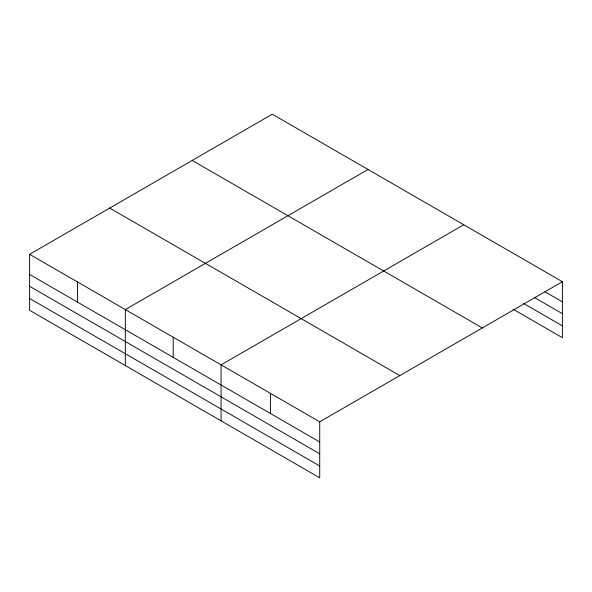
<?xml version="1.0" encoding="UTF-8"?>
<svg xmlns="http://www.w3.org/2000/svg" width="592" height="592" viewBox="0 0 592 592"><rect width="100%" height="100%" fill="white"/><g stroke="black" fill="none" stroke-linecap="round" stroke-linejoin="round"><path stroke-width="0.89" d="M29.6 254.316L319.724 421.815L319.724 477.796L29.6 310.289L29.6 254.316L272.276 114.204L562.4 281.711L562.4 337.684L513.079 309.209M368.017 169.482L125.341 309.586L125.341 365.567M463.758 224.76L221.082 364.864L221.082 420.845M319.724 421.815L562.4 281.711M544.899 291.745L562.4 301.846M534.554 297.598L562.4 313.671M523.417 303.356L562.4 325.859M192.193 160.439L482.317 327.946M109.683 208.081L399.807 375.58M29.6 274.451L319.724 441.958M29.6 286.276L319.724 453.783M29.6 298.464L319.724 465.971M270.403 393.34L270.403 413.475M173.212 337.225L173.212 357.368M77.471 281.947L77.471 302.09"/></g></svg>
